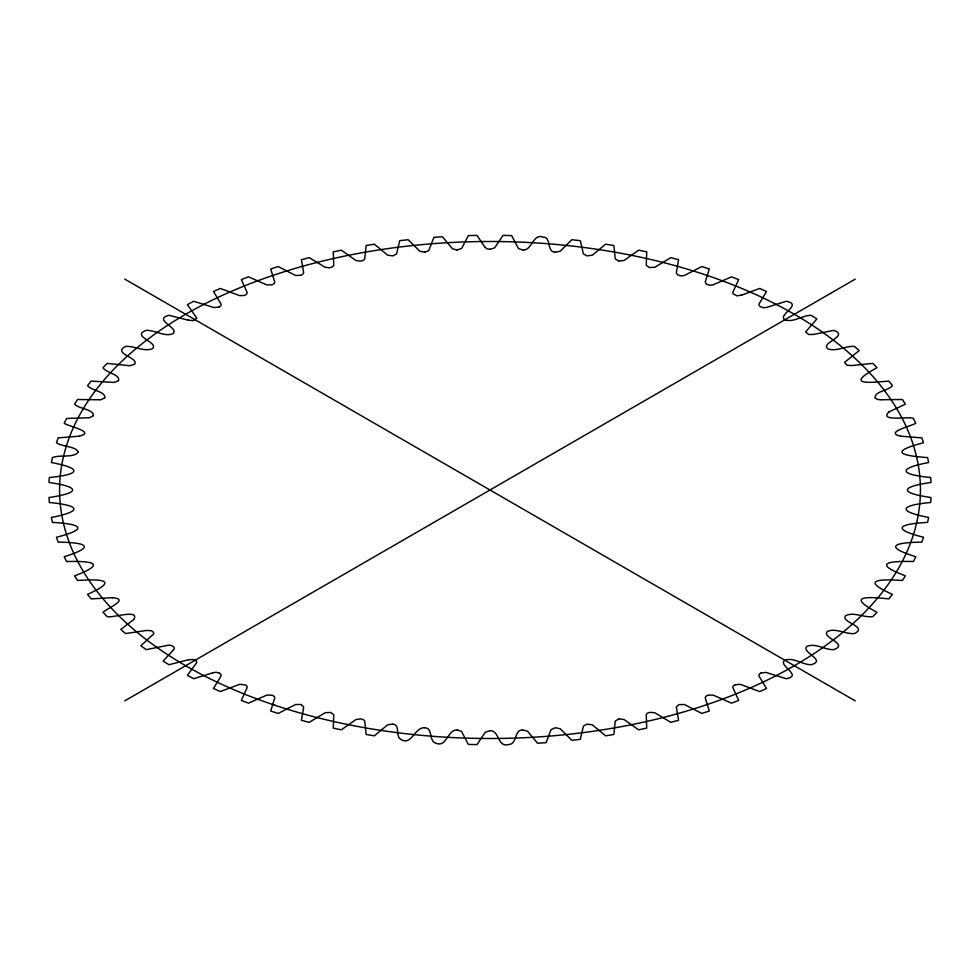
<?xml version="1.0" encoding="UTF-8"?>
<svg xmlns="http://www.w3.org/2000/svg" width="980" height="980" viewBox="0 0 980 980"><rect width="100%" height="100%" fill="white"/><g stroke="black" fill="none" stroke-linecap="round" stroke-linejoin="round"><path stroke-width="1.47" d="M78.216 452.111C76.22 446.194 62.255 446.966 56.473 442.74L58.139 437.876L79.184 436.198M78.167 452.282C73.353 458.199 59.964 454.426 52.393 457.599L51.377 462.523C83.619 468.624 79.601 474.614 49.343 477.517L49 482.479C80.115 486.876 80.801 492.891 49 497.522L49.343 502.483C78.755 505.239 84.439 510.96 51.377 517.477L52.393 522.401C79.772 523.81 90.552 528.588 56.473 537.26L58.139 542.124C83.533 542.442 98.747 545.848 64.227 556.75L66.554 561.528C89.768 560.866 109.148 562.802 74.615 575.836L77.579 580.491C99.176 578.996 121.165 579.327 87.551 594.382L91.152 598.89L112.382 597.678M93.394 415.667L89.646 417.701L66.554 418.472L64.227 423.25C67.755 426.276 96.518 431.825 79.282 436.198M93.455 415.557C93.602 409.113 79.025 409.027 74.615 404.164L77.579 399.509L100.805 399.791L104.799 397.819M104.836 397.77C105.448 391.265 91.483 390.775 87.551 385.618L91.152 381.11L114.158 382.433L118.421 380.755M118.519 380.657C120.675 374.556 106.208 373 102.974 367.708L107.175 363.384L129.936 365.748L134.468 364.217M134.628 364.07C139.197 357.737 111.659 353.351 125.563 346.43C134.419 345.671 143.913 352.114 152.365 348.733C159.63 342.486 130.34 336.128 146.204 330.358C155.024 329.966 164.211 337.059 172.725 333.788C180.393 328.116 152.231 319.762 168.952 315.278L188.503 320.227M173.191 650.218C177.074 646.763 169.907 644.081 166.441 645.575M173.129 650.267L163.121 661.071L168.952 664.722L188.405 659.797M133.746 619.581C140.25 608.519 111.475 618.429 107.175 616.616L102.974 612.292C107.2 608.298 130.401 598.952 112.186 597.69M133.684 619.63L120.797 629.442L125.563 633.57L146.02 630.495M124.766 700.872L855.234 279.129M219.349 306.863L220.953 305.65L221.1 304.118L213.493 291.513L220.255 288.439L239.622 295.629L244.253 295.507L246.605 294.282L247.217 292.628L241.325 279.594L248.467 276.838L266.891 284.911L271.962 284.8L274.118 283.722L274.78 282.118L270.688 268.986L278.185 266.56L295.617 275.503L301.656 275.196L303.69 272.893L301.399 259.725L306.593 258.328L309.202 257.654L325.054 267.209L329.402 267.81L332.392 266.928L333.739 265.36L333.274 251.897L341.334 250.182L355.912 260.472L360.383 261.182L363.274 260.435L364.744 258.965L366.116 245.527L374.385 244.179L387.651 255.192L392.858 255.878L396.582 253.894L399.718 240.676L408.146 239.708L419.869 251.272L424.965 252.203M760.725 673.101L759.084 674.301L758.9 675.882L766.507 688.487L764.265 689.528L759.745 691.562L740.378 684.371L735.343 684.665M219.042 307.01L214.069 307.585L193.685 301.276L187.376 304.645L196.833 318.12L193.256 320.595L188.319 320.166M760.958 672.99L765.931 672.415L786.315 678.723C803.588 675.441 776.87 665.224 784.992 660.153C793.567 657.127 802.302 664.722 811.048 664.722C827.745 660.238 799.631 651.884 807.275 646.212C815.789 642.929 824.976 650.046 833.796 649.642C849.562 643.872 820.603 637.564 827.586 631.316C836.001 627.788 845.581 634.366 854.438 633.57C868.807 626.49 839.652 622.263 845.74 615.587C853.997 611.655 863.98 617.853 872.825 616.616L877.027 612.292C844.687 595.227 868.77 596.747 888.848 598.89L892.449 594.382C858.762 579.278 880.934 579.033 902.421 580.491L905.385 575.836C870.804 562.753 890.269 560.903 913.446 561.528L915.773 556.75C881.326 545.885 896.406 542.418 921.861 542.124L923.528 537.26C889.485 528.6 900.155 523.81 927.607 522.401L928.624 517.477C895.634 510.997 901.196 505.215 930.657 502.483L931 497.522C899.162 492.928 899.959 486.852 931 482.479L930.657 477.517C900.424 474.626 896.357 468.636 928.624 462.523L927.607 457.599C898.648 455.516 890.134 451.462 923.528 442.74L921.861 437.876L900.816 436.198M741.872 295.054L759.745 288.439L766.507 291.513L758.814 304.4L759.598 306.25L763.102 307.72L766.299 307.5L786.315 301.276C803.71 304.56 776.54 314.923 785.139 319.933C793.702 322.69 802.338 315.34 811.048 315.278L816.879 318.929L805.621 331.926L808.757 334.523L813.559 334.425M741.787 295.09L736.997 295.85L732.979 293.755L732.893 292.224L738.675 279.594L731.533 276.838L712.668 285.045L709.459 285.204L706.164 283.955L705.257 281.897L709.312 268.986L701.815 266.56L684.212 275.564L681.149 275.919L677.633 274.878L676.31 272.844L678.601 259.725L670.798 257.654L654.787 267.283L649.385 267.54L646.249 265.237L646.727 251.897L638.666 250.182L623.942 260.545L618.662 261.011M219.349 673.138L220.953 674.35L221.1 675.882L213.493 688.487L220.255 691.562L239.794 684.322L245.233 684.898L246.874 686.024L247.193 687.495L241.325 700.406L248.467 703.162L266.891 695.09L271.962 695.2M734.939 684.836L733.163 685.976L732.807 687.495L738.675 700.406L733.922 702.256L731.533 703.162L713.109 695.09L708.038 695.2M888.811 412.017C878.558 422.257 910.665 415.9 913.446 418.472L915.773 423.25C912.392 425.798 883.482 432.437 900.718 436.198M888.97 411.943L905.385 404.164L902.421 399.509L881.277 399.754M212.415 672.942L193.685 678.723L187.376 675.355L196.894 662.394L196.208 660.912L193.709 659.528L188.589 659.748M212.587 672.88L216.017 672.219L219.042 672.99M707.695 695.322L705.784 696.388L705.22 697.883L709.312 711.014L701.815 713.44L684.469 704.534L678.944 704.608L676.31 706.984L678.601 720.276L676.004 720.974L670.798 722.346L654.787 712.717L649.85 712.35L647.4 713.195L646.249 714.702L646.727 728.103L638.666 729.818L624.015 719.492L619.14 718.904M813.645 334.401L833.796 330.358C849.623 336.128 820.419 342.486 827.635 348.733C836.087 352.114 845.581 345.671 854.438 346.43L859.203 350.558L844.564 362.38L846.965 365.234L851.718 365.565M166.171 645.636L146.204 649.642L140.875 645.734L153.787 633.803L153.505 632.284L151.337 630.655L146.204 630.458M618.662 718.989L615.22 721.145L613.884 734.473L605.615 735.821L592.349 724.808L586.947 724.147L583.418 726.107L580.283 739.324L577.477 739.667L571.855 740.292L560.193 728.765L555.525 727.748L551.042 729.61L546.117 742.656L537.591 743.232L527.522 731.215L522.916 729.99M851.914 365.54L872.825 363.384L877.027 367.708C844.295 385.459 868.88 382.764 888.848 381.11L892.449 385.618C888.505 390.763 874.564 391.277 875.164 397.77M424.573 252.24L428.774 250.66L433.883 237.344L436.725 237.148L442.409 236.768L452.478 248.785L456.986 250.01M880.885 399.779L877.321 399.436L875.275 397.929M522.512 730.014C514.035 729.867 517.293 744.273 508.755 744.494C497.473 747.961 499.58 730.455 490.196 730.737M457.084 250.01L461.666 248.418L468.379 235.58L476.978 235.396L484.684 246.752M490.306 249.263L494.63 247.83L503.022 235.396L508.755 235.506L511.621 235.58L518.518 248.626L522.916 250.01M490.196 249.263L486.791 248.785L484.818 247.034M489.804 730.737L485.37 732.17L476.978 744.604L471.245 744.494L468.379 744.42L461.482 731.374L457.28 730.002M523.112 250.023C532.103 250.574 532.777 233.032 543.275 237.148C551.446 237.123 546.607 251.811 554.937 252.191M457.084 729.99C446.794 729.586 446.745 750.386 433.515 741.933C429.387 737.144 432.009 728.091 424.965 727.797M424.573 727.76C414.16 726.989 411.269 748.108 399.326 738.234C395.932 733.175 399.779 724.833 392.955 724.134M555.035 252.203L560.131 251.272L571.855 239.708L580.283 240.676L583.418 253.894L586.947 255.854L592.349 255.192L605.615 244.179L613.884 245.527L615.232 258.916L619.042 261.072M392.466 724.061L387.578 724.857L374.385 735.821L366.116 734.473L364.768 721.084L363.421 719.639L360.763 718.891L355.985 719.492L341.334 729.818L338.639 729.267L333.274 728.103L333.751 714.702L330.615 712.46L325.287 712.681L309.202 722.346L301.399 720.276L303.69 706.984L300.958 704.583M300.517 704.448L295.446 704.559L278.185 713.44L273.175 711.835L270.688 711.014L274.78 697.883L274.167 696.327L272.305 695.322M124.766 279.129L855.234 700.872M274.78 705.208A430.428 248.504 0 0 0 920.428 490A430.428 248.504 0 0 0 274.78 274.792A430.428 248.504 0 0 0 274.78 705.208"/></g></svg>
